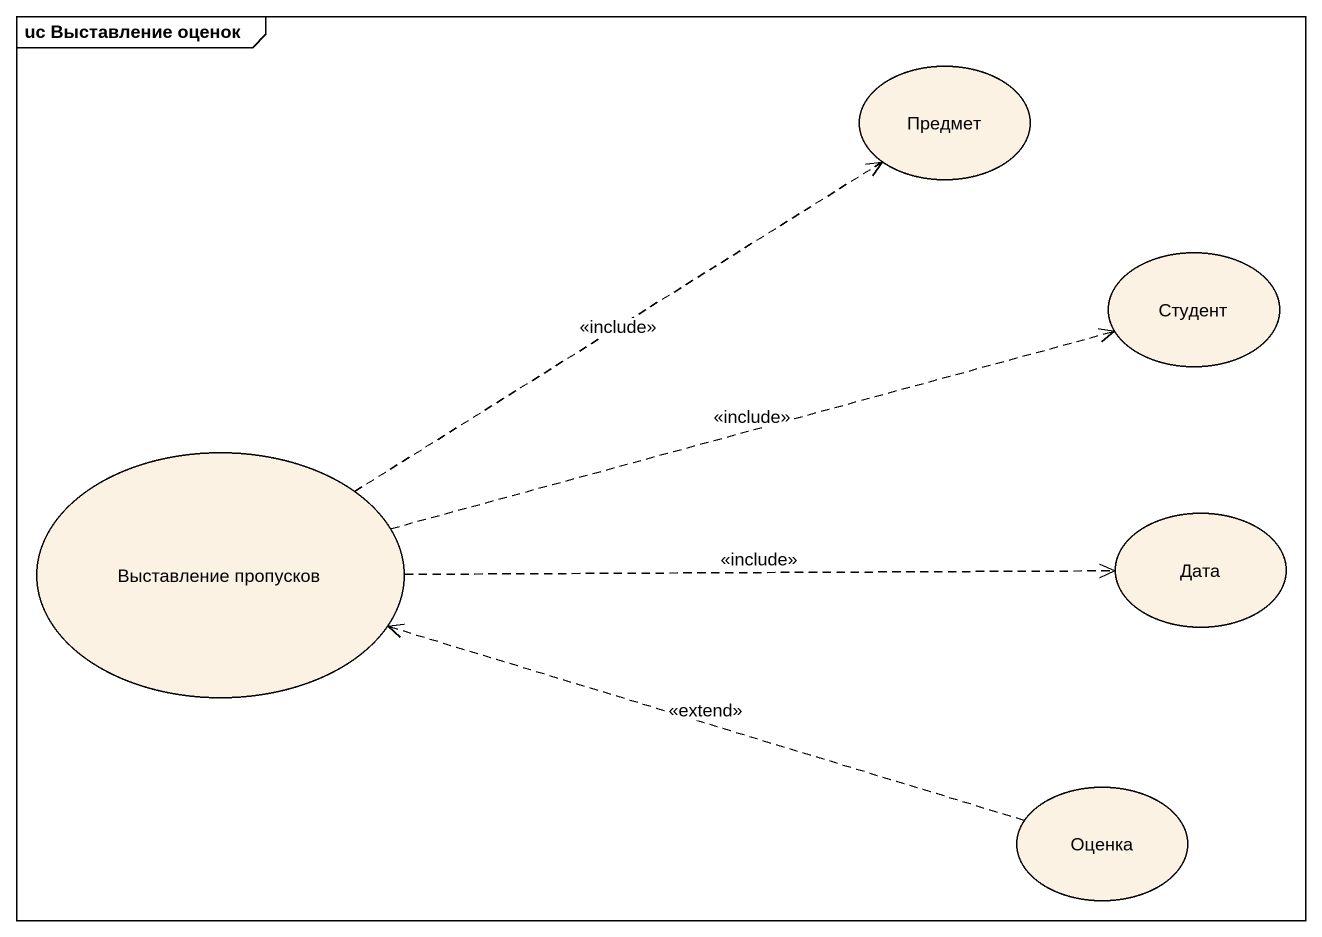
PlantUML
@startuml
mainframe uc Выставление оценок
usecase Предмет
usecase Студент
usecase "Выставление пропусков" as Выставление_пропусков
usecase Дата
usecase Оценка
Выставление_пропусков .up.> Предмет : <<include>>
Выставление_пропусков .right.> Студент : <<include>>
Выставление_пропусков .right.> Дата : <<include>>
Оценка .left.> Выставление_пропусков : <<extend>>
@enduml
